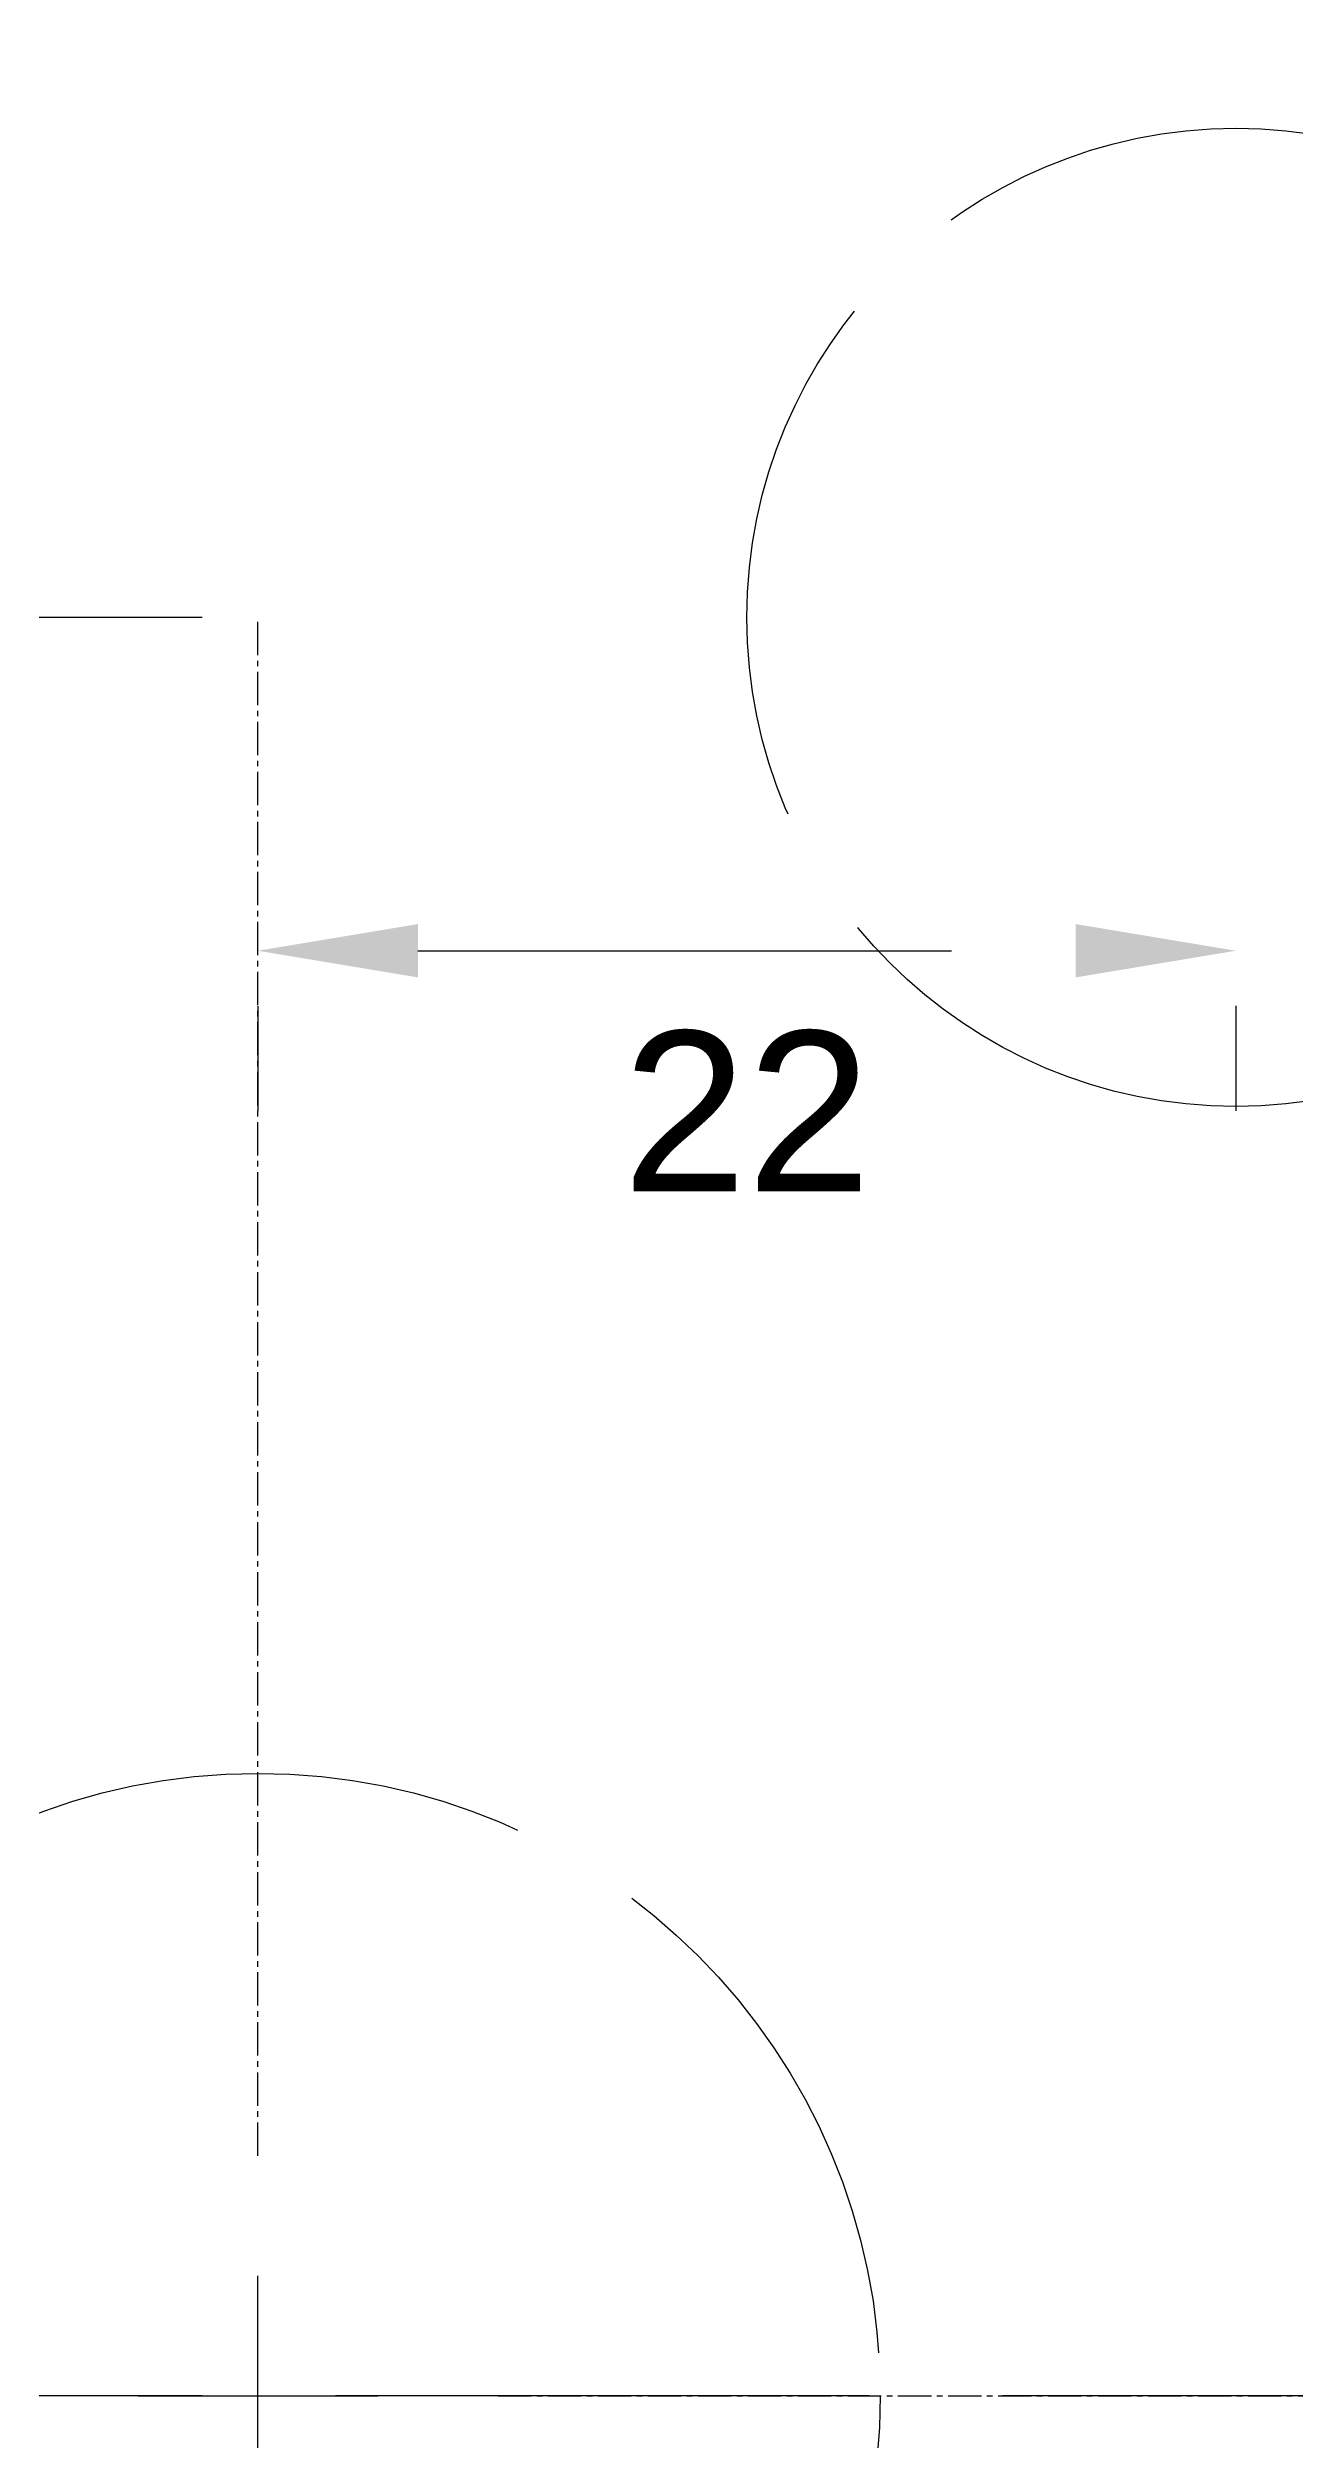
# Model space of a CAD drawing. Header units: inches. Extents: x 19100 to 19462, y 11958 to 12139.
# Drawn here: x 19139.2 to 19167.3, y 12001.6 to 12055.3 of the extents above; entities that cross this region are included whole.
import ezdxf

# ---------------------------------------------------------------- set-up
doc = ezdxf.new("R2010")
doc.units = ezdxf.units.IN
doc.header["$MEASUREMENT"] = 0
doc.linetypes.add('ACAD_ISO02W100', pattern=[15, 12, -3])
doc.linetypes.add('CENTER2', pattern=[1.125, 0.75, -0.125, 0.125, -0.125])
doc.styles.get("Standard").update_dxf_attribs({"font": 'arial.ttf'})
doc.dimstyles.new('Annotative', dxfattribs={"dimscale": 0, "dimtxt": 0.18, "dimasz": 0.18, "dimexe": 0.18, "dimexo": 0.0625, "dimgap": 0.09, "dimtad": 2, "dimdec": 0, "dimzin": 0, "dimdsep": 46, "dimtxsty": 'Standard', "dimcen": 0.09, "dimadec": 0, "dimazin": 0, "dimtfac": 1, "dimtdec": 0, "dimtofl": 0, "dimtmove": 0, "dimatfit": 3, "dimfxl": 1, "dimtolj": 1, "dimtzin": 0, "dimarcsym": 0})

# ---------------------------------------------------------------- blocks, each defined once
blk = doc.blocks.new('*D17')
at = {"color": 0, "linetype": 'ACAD_ISO02W100', "lineweight": -2, "transparency": 16777216}
for p, q in [((19202.703, 12084.535), (19102.164, 12084.535)), ((19105.764, 12080.935), (19105.764, 12006.135)), ((19202.703, 12002.535), (19102.164, 12002.535))]:
    blk.add_line(p, q, dxfattribs=at)
at = {"color": 0, "linetype": 'ACAD_ISO02W100', "transparency": 16777216}
for points in [[(19105.164, 12080.935), (19106.364, 12080.935), (19105.764, 12084.535)], [(19105.164, 12006.135), (19106.364, 12006.135), (19105.764, 12002.535)]]:
    blk.add_solid(points, dxfattribs=at)
at = {"layer": 'Defpoints', "color": 0, "linetype": 'ACAD_ISO02W100', "transparency": 16777216}
for p in [(19203.953, 12084.535), (19105.764, 12002.535), (19203.953, 12002.535)]:
    blk.add_point(p, dxfattribs=at)
at = {"color": 0, "linetype": 'ACAD_ISO02W100', "transparency": 16777216, "insert": (19102.126, 12043.535), "char_height": 3.6, "attachment_point": 5, "rotation": 90}
blk.add_mtext('\\A1;82', dxfattribs=at)
blk = doc.blocks.new('*D18')
at = {"color": 0, "linetype": 'ACAD_ISO02W100', "lineweight": -2, "transparency": 16777216}
for p, q in [((19143.953, 12001.285), (19143.953, 11960.133)), ((19203.953, 12001.285), (19203.953, 11960.133)), ((19200.353, 11963.733), (19147.553, 11963.733))]:
    blk.add_line(p, q, dxfattribs=at)
at = {"color": 0, "linetype": 'ACAD_ISO02W100', "transparency": 16777216}
for points in [[(19147.553, 11964.333), (19147.553, 11963.133), (19143.953, 11963.733)], [(19200.353, 11964.333), (19200.353, 11963.133), (19203.953, 11963.733)]]:
    blk.add_solid(points, dxfattribs=at)
at = {"layer": 'Defpoints', "color": 0, "linetype": 'ACAD_ISO02W100', "transparency": 16777216}
for p in [(19143.953, 12002.535), (19203.953, 12002.535), (19143.953, 11963.733)]:
    blk.add_point(p, dxfattribs=at)
at = {"color": 0, "linetype": 'ACAD_ISO02W100', "transparency": 16777216, "insert": (19173.953, 11960.095), "char_height": 3.6, "attachment_point": 5}
blk.add_mtext('\\A1;60', dxfattribs=at)
blk = doc.blocks.new('*D19')
at = {"color": 0, "linetype": 'ACAD_ISO02W100', "lineweight": -2, "transparency": 16777216}
for p, q in [((19142.703, 12042.535), (19108.816, 12042.535)), ((19112.416, 12006.135), (19112.416, 12038.935)), ((19142.703, 12002.535), (19108.816, 12002.535))]:
    blk.add_line(p, q, dxfattribs=at)
at = {"color": 0, "linetype": 'ACAD_ISO02W100', "transparency": 16777216}
for points in [[(19111.816, 12038.935), (19113.016, 12038.935), (19112.416, 12042.535)], [(19111.816, 12006.135), (19113.016, 12006.135), (19112.416, 12002.535)]]:
    blk.add_solid(points, dxfattribs=at)
at = {"layer": 'Defpoints', "color": 0, "linetype": 'ACAD_ISO02W100', "transparency": 16777216}
for p in [(19112.416, 12042.535), (19143.953, 12042.535), (19143.953, 12002.535)]:
    blk.add_point(p, dxfattribs=at)
at = {"color": 0, "linetype": 'ACAD_ISO02W100', "transparency": 16777216, "insert": (19108.778, 12022.535), "char_height": 3.6, "attachment_point": 5, "rotation": 90}
blk.add_mtext('\\A1;40', dxfattribs=at)
blk = doc.blocks.new('*U20')
at = {"color": 0, "linetype": 'CENTER2', "transparency": 16777216}
for p, q in [((0, 5.4), (0, 40)), ((5.4, 0), (27.12, 0))]:
    blk.add_line(p, q, dxfattribs=at)
at = {"color": 0, "linetype": 'Continuous', "transparency": 16777216}
for p, q in [((0, -2.7), (0, 2.7)), ((-2.7, 0), (2.7, 0))]:
    blk.add_line(p, q, dxfattribs=at)
blk = doc.blocks.new('*D21')
at = {"color": 0, "linetype": 'ACAD_ISO02W100', "lineweight": -2, "transparency": 16777216}
for p, q in [((19147.553, 12035.037), (19162.353, 12035.037)), ((19143.953, 12033.794), (19143.953, 12031.437)), ((19165.953, 12033.801), (19165.953, 12031.437))]:
    blk.add_line(p, q, dxfattribs=at)
at = {"color": 0, "linetype": 'ACAD_ISO02W100', "transparency": 16777216}
for points in [[(19147.553, 12035.637), (19147.553, 12034.437), (19143.953, 12035.037)], [(19162.353, 12035.637), (19162.353, 12034.437), (19165.953, 12035.037)]]:
    blk.add_solid(points, dxfattribs=at)
at = {"layer": 'Defpoints', "color": 0, "linetype": 'ACAD_ISO02W100', "transparency": 16777216}
for p in [(19143.953, 12035.044), (19165.953, 12035.051), (19165.953, 12035.037)]:
    blk.add_point(p, dxfattribs=at)
at = {"color": 0, "linetype": 'ACAD_ISO02W100', "transparency": 16777216, "insert": (19154.953, 12031.429), "char_height": 3.6, "attachment_point": 5}
blk.add_mtext('\\A1;22', dxfattribs=at)

msp = doc.modelspace()

# ---------------------------------------------------------------- linework, layer by layer
at = {"linetype": 'ACAD_ISO02W100'}
for centre, radius in [((19165.953, 12042.535), 11), ((19143.953, 12002.535), 14)]:
    msp.add_circle(centre, radius, dxfattribs=at)
msp.add_arc((19143.953, 12002.535), 27, 131.1401, 324.1752, dxfattribs=at)

# ---------------------------------------------------------------- block references
at = {"linetype": 'CENTER2'}
msp.add_blockref('*U20', (19143.953, 12002.535), dxfattribs=at)

# ---------------------------------------------------------------- dimensions: what is measured, and where the dimension line sits
at = {"linetype": 'ACAD_ISO02W100'}
for base, p1, p2, picture, middle in [((19105.764, 12002.535), (19203.953, 12084.535), (19203.953, 12002.535), '*D17', (19102.126, 12043.535)), ((19112.416, 12042.535), (19143.953, 12002.535), (19143.953, 12042.535), '*D19', (19108.778, 12022.535))]:
    dim = msp.add_linear_dim(base=base, p1=p1, p2=p2, angle=90, dimstyle='Annotative', dxfattribs=at)
    dim.commit()
    dim.dimension.update_dxf_attribs({"geometry": picture, "text_midpoint": middle})
for base, p1, p2, picture, middle in [((19165.953, 12035.037), (19143.953, 12035.044), (19165.953, 12035.051), '*D21', (19154.953, 12031.429)), ((19143.953, 11963.733), (19203.953, 12002.535), (19143.953, 12002.535), '*D18', (19173.953, 11960.095))]:
    dim = msp.add_linear_dim(base=base, p1=p1, p2=p2, dimstyle='Annotative', dxfattribs=at)
    dim.commit()
    dim.dimension.update_dxf_attribs({"geometry": picture, "text_midpoint": middle})

doc.saveas('drawing.dxf')
